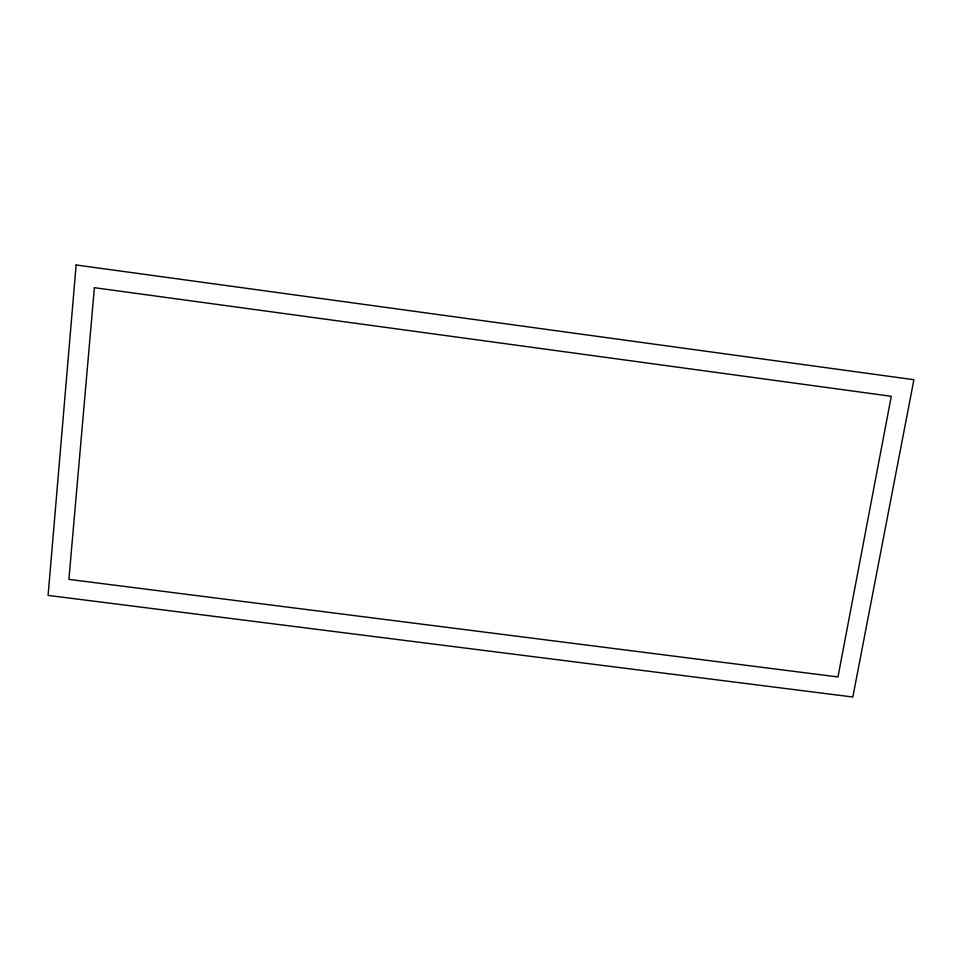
<?xml version="1.0" encoding="UTF-8"?>
<svg xmlns="http://www.w3.org/2000/svg" width="962" height="962" viewBox="0 0 962 962"><rect width="100%" height="100%" fill="white"/><g stroke="black" fill="none" stroke-linecap="round" stroke-linejoin="round"><path stroke-width="1.44" d="M76.13 264.983L48.1 595.394L852.837 697.017L913.9 379.713L76.13 264.983M94.384 287.686L68.903 579.377L837.974 676.959L891.281 396.296L94.384 287.686"/></g></svg>
